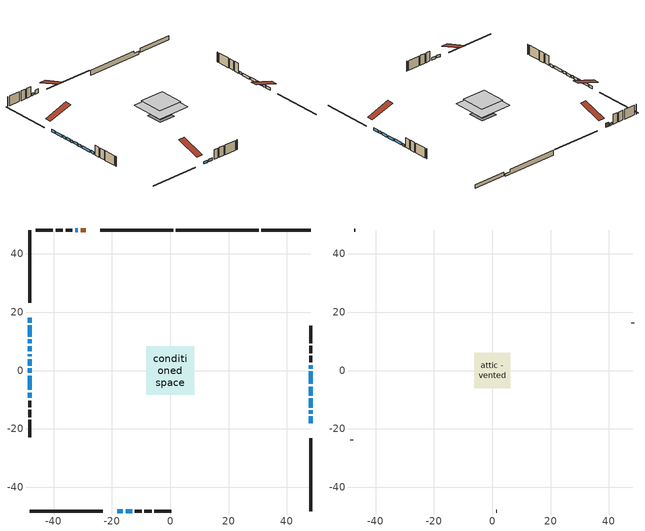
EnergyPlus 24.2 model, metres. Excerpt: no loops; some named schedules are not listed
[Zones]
conditioned space
 floor outside (Floor1 construction): -0.59,-0.59 -0.59,0.59 0.59,0.59 0.59,-0.59 z0.3
 floor outside (Floor2 construction): -3.13,-3.13 -3.13,3.13 3.13,3.13 3.13,-3.13 z0.3
 floor adiabatic (AdiabaticFloorConstruction): -8.3,-8.3 -8.3,8.3 8.3,8.3 8.3,-8.3 z2.74
 floor foundation (Slab1 construction): -3.13,-3.13 -3.13,3.13 3.13,3.13 3.13,-3.13 z-1.55
 floor foundation (Slab1 construction 1): -4.06,-4.06 -4.06,4.06 4.06,4.06 4.06,-4.06 z-2.19
 wall outside (RimJoist1 construction): 1,48.2 -24.03,48.2 / -48.2,-48.2 -23.17,-48.2 / -48.2,48.2 -48.2,23.17 / 48.2,-48.2 48.2,-23.17 z0.3:0.6
 wall outside (AdiabaticWallConstruction 1): -29.03,48.2 -30.79,48.2 z0.3:2.33
 wall outside (AdiabaticWallConstruction): -48.2,18.17 -48.2,16.39 / -48.2,15.46 -48.2,11.65 / -48.2,10.73 -48.2,9.3 / 48.2,-18.17 48.2,-15.74 / 48.2,-14.82 48.2,-13.67 / 48.2,-12.74 48.2,-9.54 / -31.71,48.2 -32.67,48.2 / -18.17,-48.2 -16.26,-48.2 / 48.2,-8.61 48.2,-5.49 / -48.2,8.38 -48.2,6.55 / -48.2,5.62 -48.2,4.85 / -48.2,3.93 -48.2,1.64 / -48.2,0.71 -48.2,-0.81 / 48.2,-4.56 48.2,-0.29 / 48.2,0.63 48.2,1.85 / -15.33,-48.2 -13.05,-48.2 / -48.2,-1.74 -48.2,-6.64 / -48.2,-7.57 -48.2,-9.4 z0.3:1.52
 wall outside (Wall1 construction): -33.6,48.2 -35.87,48.2 / -12.12,-48.2 -9.84,-48.2 / -48.2,-10.33 -48.2,-12.61 / 48.2,2.78 48.2,5.05 z0.3:5.18
 wall outside (Wall2 construction): -36.8,48.2 -39.3,48.2 / -8.91,-48.2 -6.41,-48.2 / -48.2,-13.54 -48.2,-16.04 / 48.2,5.98 48.2,8.48 z0.3:5.18
 wall outside (Wall3 construction): -40.23,48.2 -46.11,48.2 / -5.48,-48.2 0.39,-48.2 / -48.2,-16.97 -48.2,-22.84 / 48.2,9.41 48.2,15.29 z0.3:5.18
 wall foundation (FoundationWall1 construction): 48.2,48.2 31.26,48.2 z-1.55:0.3
 wall foundation (FoundationWall2 construction): 1.93,48.2,-2.19 1.93,48.2,0.3 27.49,48.2,0.3 27.49,48.2,-0.81 30.33,48.2,-0.81 30.33,48.2,-2.19
 window (WindowConstruction): -48.2,18.17 -48.2,16.39 z0.3:1.52
 window (WindowConstruction 8): -48.2,15.46 -48.2,11.65 z0.3:1.52
 window (WindowConstruction 9): -48.2,10.72 -48.2,9.3 z0.3:1.52
 window (WindowConstruction 10): 48.2,-18.17 48.2,-15.74 z0.3:1.52
 window (WindowConstruction 11): 48.2,-14.81 48.2,-13.67 z0.3:1.52
 window (WindowConstruction 12): 48.2,-12.74 48.2,-9.54 z0.3:1.52
 window (WindowConstruction 13): -31.72,48.2 -32.67,48.2 z0.3:1.52
 window (WindowConstruction 14): -18.17,-48.2 -16.26,-48.2 z0.3:1.52
 window (WindowConstruction 15): 48.2,-8.61 48.2,-5.49 z0.3:1.52
 window (WindowConstruction 16): -48.2,8.38 -48.2,6.55 z0.3:1.52
 window (WindowConstruction 17): -48.2,5.62 -48.2,4.86 z0.3:1.52
 window (WindowConstruction 1): -48.2,3.93 -48.2,1.64 z0.3:1.52
 window (WindowConstruction 2): -48.2,0.71 -48.2,-0.81 z0.3:1.52
 window (WindowConstruction 3): 48.2,-4.56 48.2,-0.29 z0.3:1.52
 window (WindowConstruction 4): 48.2,0.64 48.2,1.85 z0.3:1.52
 window (WindowConstruction 5): -15.33,-48.2 -13.05,-48.2 z0.3:1.52
 window (WindowConstruction 6): -48.2,-1.74 -48.2,-6.64 z0.3:1.52
 window (WindowConstruction 7): -48.2,-7.57 -48.2,-9.4 z0.3:1.52
 door (Door): -29.03,48.2 -30.79,48.2 z0.3:2.33
 ceiling adiabatic (AdiabaticFloorConstruction): 8.3,-8.3 8.3,8.3 -8.3,8.3 -8.3,-8.3 z2.74
attic - vented
 floor to conditioned space (Floor3 construction Reversed): -6.12,-6.12 -6.12,6.12 6.12,6.12 6.12,-6.12 z5.18
 wall outside (Wall4 construction): -47.03,48.2 -47.27,48.2 / 1.32,-48.2 1.56,-48.2 / -48.2,-23.77 -48.2,-24.01 / 48.2,16.21 48.2,16.45 z0.3:5.18
 roof outside (Roof1 construction): -28.1,48.2,5.18 -28.1,36.28,9.15 -24.96,36.28,9.15 -24.96,48.2,5.18; -19.1,-48.2,5.18 -19.1,-36.28,9.15 -22.24,-36.28,9.15 -22.24,-48.2,5.18; -48.2,19.1,5.18 -36.28,19.1,9.15 -36.28,22.24,9.15 -48.2,22.24,5.18; 48.2,-19.1,5.18 36.28,-19.1,9.15 36.28,-22.24,9.15 48.2,-22.24,5.18
[Building]
Building 1: Terrain=Suburbs
[Site:Location]
Montreal Mirabel Intl AP_QC: Latitude {deg}=45.68; Longitude {deg}=-74.03; Time Zone {hr}=-5; Elevation {m}=82; Keep Site Location Information=Yes
[Site:GroundTemperature:Shallow]
0.642858, -1.75623, -1.94836, -0.80987, 3.76054, 8.30966, 12.2535, 14.7518, 14.9641, 12.9321, 9.08883, 4.67926
[Site:WaterMainsTemperature]
Calculation Method=Schedule; Temperature Schedule=mains temperature schedule
[Material] Roughness=Rough; Thermal Absorptance=0.9
Name | Thickness {m} | Conductivity {W/m-K} | Density {kg/m3} | Specific Heat {J/kg-K} | Solar Absorptance | Visible Absorptance
asphalt or fiberglass shingles | 0.00635 | 0.162714 | 1121.4 | 1465.45 | 0.84 | 0.84
ceiling loosefill ins | 0.169333 | 0.0480833 | 16.02 | 1046.75 | 0.7 | 0.7
ceiling stud and cavity | 0.1397 | 0.0891429 | 65.682 | 1177.47 | 0.7 | 0.7
concrete 4.0 in. | 0.1016 | 1.803125 | 2242.8 | 837.4 | 0.7 | 0.7
concrete 8.0 in. | 0.2032 | 1.803125 | 2242.8 | 837.4 | 0.7 | 0.7
door material | 0.04445 | 0.188738 | 512.64 | 1214.23 | 0.7 | 0.7
exterior vertical ins | 0.0501417 | 0.029427 | 32.04 | 1214.23 | 0.7 | 0.7
exterior vertical ins 1 | 0.0510242 | 0.029427 | 32.04 | 1214.23 | 0.7 | 0.7
floor covering | 0.0127 | 0.0433444 | 54.468 | 1339.84 | 0.6 | 0.6
floor rigid ins; rim joist rigid ins; wall rigid ins | 0.051816 | 0.029427 | 32.04 | 1214.23 | 0.7 | 0.7
floor rigid ins 1; wall rigid ins 1 | 0.512978 | 0.029427 | 32.04 | 1214.23 | 0.7 | 0.7
floor stud and cavity | 0.1397 | 0.0955647 | 92.3553 | 1139.71 | 0.7 | 0.7
floor stud and cavity 1 | 0.1397 | 0.096612 | 92.3553 | 1139.71 | 0.7 | 0.7
floor stud and cavity 2 | 0.1397 | 1.75129 | 37.0049 | 1207.88 | 0.7 | 0.7
furniture material conditioned space 1 | 0.1524 | 0.115458 | 640.8 | 1214.23 | 0.6 | 0.6
gypsum board | 0.0127 | 0.160291 | 801 | 837.4 | 0.6 | 0.6
gypsum board 1 | 0.0127 | 0.160291 | 801 | 837.4 | 0.7 | 0.7
osb sheathing 0.5 in. | 0.0127 | 0.115458 | 512.64 | 1214.23 | 0.7 | 0.7
osb sheathing 0.75 in. | 0.01905 | 0.115458 | 512.64 | 1214.23 | 0.7 | 0.7
osb sheathing 2.0 in. | 0.0508 | 0.115458 | 512.64 | 1214.23 | 0.7 | 0.7
rim joist stud and cavity | 0.0508 | 0.0327253 | 125.044 | 1163.47 | 0.6 | 0.6
wall stud and cavity | 0.1397 | 0.121499 | 139.0536 | 1170.24 | 0.7 | 0.7
wall stud and cavity 1 | 0.1397 | 0.121128 | 139.0536 | 1170.24 | 0.7 | 0.7
wall stud and cavity 2 | 0.1397 | 0.120028 | 139.0536 | 1170.24 | 0.7 | 0.7
wall stud and cavity 3 | 0.0889 | 6.1454 | 50.32683 | 1063.81 | 0.6 | 0.6
wall stud and cavity 4 | 0.0889 | 0.380278 | 52.3479 | 1209.89 | 0.7 | 0.7
wall stud and cavity 5 | 0.0889 | 0.391764 | 83.0341 | 1211.67 | 0.7 | 0.7
wood siding | 0.0254 | 0.102417 | 544.68 | 1172.36 | 0.84 | 0.84
wood siding 1 | 0.00254 | 0.102417 | 544.68 | 1172.36 | 0.84 | 0.84
wood siding 2; wood siding 3; wood siding 4 | 0.0254 | 0.102417 | 544.68 | 1172.36 | 0.7 | 0.7
[WindowMaterial:SimpleGlazingSystem]
Name | U-Factor {W/m2-K} | Solar Heat Gain Coefficient
WindowMaterial | 2.96448 | 0.56
WindowMaterial 1 | 2.89408 | 0.69
WindowMaterial 10 | 2.927009 | 0.66
WindowMaterial 11 | 2.881585 | 0.7
WindowMaterial 12 | 2.958238 | 0.57
WindowMaterial 13 | 2.97414 | 0.6
WindowMaterial 14 | 3.0383 | 0.46
WindowMaterial 15 | 3.006501 | 0.51
WindowMaterial 2 | 2.92474 | 0.62
WindowMaterial 3 | 2.8725 | 0.71
WindowMaterial 4 | 2.9395 | 0.65
WindowMaterial 5 | 2.906 | 0.64
WindowMaterial 6 | 2.94177 | 0.63
WindowMaterial 7 | 2.904297 | 0.68
WindowMaterial 8 | 2.91338 | 0.63
WindowMaterial 9 | 2.97187 | 0.55
[Construction]
AdiabaticFloorConstruction: floor stud and cavity 2, floor rigid ins 1, osb sheathing 0.75 in., floor covering
AdiabaticWallConstruction: wood siding 3, wall rigid ins 1, wall stud and cavity 4, gypsum board
AdiabaticWallConstruction 1: wood siding 4, wall rigid ins 1, wall stud and cavity 4, gypsum board
Door: door material
Floor1 construction: floor stud and cavity, floor rigid ins, osb sheathing 0.75 in., floor covering
Floor2 construction: floor stud and cavity 1, floor rigid ins, osb sheathing 0.75 in., floor covering
Floor3 construction Reversed: gypsum board, ceiling stud and cavity, ceiling loosefill ins
FoundationWall1 construction; FoundationWall2 construction: concrete 8.0 in., gypsum board 1
furniture construction conditioned space 1: furniture material conditioned space 1
PartitionWallConstruction: gypsum board, wall stud and cavity 5, gypsum board
RimJoist1 construction: wood siding 2, rim joist rigid ins, osb sheathing 2.0 in., rim joist stud and cavity
Roof1 construction: asphalt or fiberglass shingles
Slab1 construction; Slab1 construction 1: concrete 4.0 in.
Wall1 construction: wood siding, wall rigid ins, osb sheathing 0.5 in., wall stud and cavity, gypsum board
Wall2 construction: wood siding, wall rigid ins, osb sheathing 0.5 in., wall stud and cavity 1, gypsum board
Wall3 construction: wood siding, wall rigid ins, osb sheathing 0.5 in., wall stud and cavity 2, gypsum board
Wall4 construction: wood siding 1, wall stud and cavity 3
WindowConstruction: WindowMaterial
WindowConstruction 1: WindowMaterial 1
WindowConstruction 10; WindowConstruction 4: WindowMaterial 4
WindowConstruction 11: WindowMaterial 10
WindowConstruction 12: WindowMaterial 11
WindowConstruction 13: WindowMaterial 12
WindowConstruction 14; WindowConstruction 8: WindowMaterial 8
WindowConstruction 15: WindowMaterial 13
WindowConstruction 16: WindowMaterial 14
WindowConstruction 17: WindowMaterial 15
WindowConstruction 2: WindowMaterial 2
WindowConstruction 3: WindowMaterial 3
WindowConstruction 5: WindowMaterial 5
WindowConstruction 6: WindowMaterial 6
WindowConstruction 7: WindowMaterial 7
WindowConstruction 9: WindowMaterial 9
[Zone] Multiplier=1; Part of Total Floor Area=Yes
Name | Volume {m3}
attic - vented | 96.5923
conditioned space | 950.8
[Space]
Name | Zone | Volume {m3}
attic - vented 1 | attic - vented | 96.5923
conditioned space 1 | conditioned space | 950.8
[ZoneInfiltration:EffectiveLeakageArea]
infil attic - vented 1: Zone or Space=attic - vented 1; Schedule=Always On Discrete; Effective Air Leakage Area {cm2}=6912; Stack Coefficient=0.000615411; Wind Coefficient=1.67611e-05
[ZoneMixing]
whole house fan mix: Zone or Space=attic - vented; Schedule=Always On Continuous; Design Flow Rate Calculation Method=Flow/Zone; Design Flow Rate {m3/s}=0; Source Zone or Space=conditioned space
[SurfaceProperty:ExposedFoundationPerimeter] Exposed Perimeter Calculation Method=TotalExposedPerimeter
Name | Total Exposed Perimeter {m}
Slab1 | 16.941
Slab1 1 | 28.398
[InternalMass] Zone or ZoneList=conditioned space; Space or SpaceList=conditioned space 1
Name | Construction | Surface Area {m2}
furniture mass conditioned space 1 | furniture construction conditioned space 1 | 168.328
partition wall mass | PartitionWallConstruction | 420.82
[Lights]
interior lighting: Zone or ZoneList or Space or SpaceList=conditioned space 1; Schedule=interior lighting schedule; Design Level Calculation Method=LightingLevel; Lighting Level {W}=343.2; Return Air Fraction=0; Fraction Radiant=0.6; Fraction Visible=0.2; Fraction Replaceable=1
[People]
occupants: Zone or ZoneList or Space or SpaceList=conditioned space 1; Number of People Schedule=occupants schedule; Number of People Calculation Method=People; Number of People=3; Fraction Radiant=0.314171; Sensible Heat Fraction=0.56303; Activity Level Schedule=occupants activity schedule; Carbon Dioxide Generation Rate {m3/s-W}=0; Enable ASHRAE 55 Comfort Warnings=No; Mean Radiant Temperature Calculation Type=EnclosureAveraged
[ElectricEquipment] Zone or ZoneList or Space or SpaceList=conditioned space 1; Design Level Calculation Method=EquipmentLevel
Name | Schedule | Design Level {W} | Fraction Latent | Fraction Radiant | Fraction Lost
clothes dryer | clothes dryer schedule | 140.772 | 0.015 | 0.081 | 0.85
clothes washer | clothes washer schedule | 32.1985 | 0.03 | 0.162 | 0.7
cooking range | cooking range schedule | 215.147 | 0.08 | 0.432 | 0.2
dishwasher | dishwasher schedule | 66.8632 | 0.3 | 0.18 | 0.4
fridge | fridge schedule | 72.9452 | 0 | 0.6 | 0
mech vent house fan | mech vent house fan schedule | 0 | 0 | 0 | 1
mech vent house fan cfis | mech vent house fan cfis schedule | 0 | 0 | 0 | 0
misc plug loads | misc plug loads schedule | 494.7 | 0.045 | 0.513 | 0.1
whole house fan | Always On Discrete | 0 | 0 | 0 | 1
[OtherEquipment] Zone or ZoneList or Space or SpaceList=conditioned space 1; Design Level Calculation Method=EquipmentLevel
Name | Fuel Type | Schedule | Design Level {W} | Fraction Latent | Fraction Radiant | Fraction Lost
clothes dryer 1 | Electricity | clothes dryer schedule | 0 | 0.015 | 0.081 | 0.85
cooking range 1 | Electricity | cooking range schedule | 0 | 0.08 | 0.432 | 0.2
general water use latent | None | general water use schedule | 62.594 | 1 | 0 | 0
general water use sensible | None | general water use schedule | -61.6891 | 0 | 0.6 | 0
mech vent house fan latent load | None | Always On Discrete | 0 | 1 | 0 | 0
mech vent house fan sensible load | None | Always On Discrete | 0 | 0 | 0 | 0
water heater energy adjustment1 | Electricity | Always On Discrete | 0.01 | 0 | 0 | 1
[ZoneInfiltration:DesignFlowRate] Zone or ZoneList or Space or SpaceList=conditioned space 1; Schedule=Always On Discrete; Design Flow Rate Calculation Method=Flow/Zone; Design Flow Rate {m3/s}=0
infil flow; natural vent flow; whole house fan flow
[Foundation:Kiva] Initial Indoor Air Temperature {C}=21; Wall Height Above Grade {m}=0.300015; Wall Depth Below Slab {m}=0.2032; Custom Block X Position 1 {m}=0.2159; Custom Block Z Position 1 {m}=0
Name | Custom Block Material Name 1 | Custom Block Depth 1 {m}
Foundation Kiva 1 | exterior vertical ins | 1.85001
Foundation Kiva 2 | exterior vertical ins 1 | 2.49
[Foundation:Kiva:Settings]
Soil Conductivity {W/m-K}=0.849921; Soil Density {kg/m3}=1842.3; Soil Specific Heat {J/kg-K}=418.7; Ground Solar Absorptivity=0.9; Ground Thermal Absorptivity=0.9; Ground Surface Roughness {m}=0.03; Far-Field Width {m}=40; Deep-Ground Boundary Condition=ZeroFlux; Deep-Ground Depth {m}=40; Minimum Cell Dimension {m}=0.2; Maximum Cell Growth Coefficient=3; Simulation Timestep=Timestep
[Exterior:Lights]
exterior lighting: Schedule=exterior lighting schedule; Design Level {W}=75.6
[Schedule:Constant]
Name | Hourly Value
Always On Continuous; mech vent house fan schedule; mech vent house fan cfis schedule; Always On Discrete | 1
occupants activity schedule | 117.228
fridge schedule | 0
[Schedule:Week:Daily]
interior lighting schedule Week Rule - Jan1-Jan27: interior lighting schedule day, interior lighting schedule day, interior lighting schedule day, interior lighting schedule day, interior lighting schedule day, interior lighting schedule day, interior lighting schedule day, interior lighting schedule default day, interior lighting schedule default day, interior lighting schedule default day, interior lighting schedule default day, interior lighting schedule default day
interior lighting schedule Week Rule - Jan28-Feb3: interior lighting schedule day, interior lighting schedule day, interior lighting schedule day, interior lighting schedule day, interior lighting schedule day 1, interior lighting schedule day 1, interior lighting schedule day 1, interior lighting schedule default day, interior lighting schedule default day, interior lighting schedule default day, interior lighting schedule default day, interior lighting schedule default day
interior lighting schedule Week Rule - Feb4-Feb24: interior lighting schedule day 1, interior lighting schedule day 1, interior lighting schedule day 1, interior lighting schedule day 1, interior lighting schedule day 1, interior lighting schedule day 1, interior lighting schedule day 1, interior lighting schedule default day, interior lighting schedule default day, interior lighting schedule default day, interior lighting schedule default day, interior lighting schedule default day
interior lighting schedule Week Rule - Feb25-Mar3: interior lighting schedule day 1, interior lighting schedule day 1, interior lighting schedule day 1, interior lighting schedule day 1, interior lighting schedule day 2, interior lighting schedule day 2, interior lighting schedule day 2, interior lighting schedule default day, interior lighting schedule default day, interior lighting schedule default day, interior lighting schedule default day, interior lighting schedule default day
interior lighting schedule Week Rule - Mar4-Mar31: interior lighting schedule day 2, interior lighting schedule day 2, interior lighting schedule day 2, interior lighting schedule day 2, interior lighting schedule day 2, interior lighting schedule day 2, interior lighting schedule day 2, interior lighting schedule default day, interior lighting schedule default day, interior lighting schedule default day, interior lighting schedule default day, interior lighting schedule default day
interior lighting schedule Week Rule - Apr1-Apr28: interior lighting schedule day 3, interior lighting schedule day 3, interior lighting schedule day 3, interior lighting schedule day 3, interior lighting schedule day 3, interior lighting schedule day 3, interior lighting schedule day 3, interior lighting schedule default day, interior lighting schedule default day, interior lighting schedule default day, interior lighting schedule default day, interior lighting schedule default day
interior lighting schedule Week Rule - Apr29-May5: interior lighting schedule day 3, interior lighting schedule day 3, interior lighting schedule day 4, interior lighting schedule day 4, interior lighting schedule day 4, interior lighting schedule day 4, interior lighting schedule day 4, interior lighting schedule default day, interior lighting schedule default day, interior lighting schedule default day, interior lighting schedule default day, interior lighting schedule default day
interior lighting schedule Week Rule - May6-May26: interior lighting schedule day 4, interior lighting schedule day 4, interior lighting schedule day 4, interior lighting schedule day 4, interior lighting schedule day 4, interior lighting schedule day 4, interior lighting schedule day 4, interior lighting schedule default day, interior lighting schedule default day, interior lighting schedule default day, interior lighting schedule default day, interior lighting schedule default day
interior lighting schedule Week Rule - May27-Jun2: interior lighting schedule day 4, interior lighting schedule day 4, interior lighting schedule day 4, interior lighting schedule day 4, interior lighting schedule day 4, interior lighting schedule day 5, interior lighting schedule day 5, interior lighting schedule default day, interior lighting schedule default day, interior lighting schedule default day, interior lighting schedule default day, interior lighting schedule default day
interior lighting schedule Week Rule - Jun3-Jun30: interior lighting schedule day 5, interior lighting schedule day 5, interior lighting schedule day 5, interior lighting schedule day 5, interior lighting schedule day 5, interior lighting schedule day 5, interior lighting schedule day 5, interior lighting schedule default day, interior lighting schedule default day, interior lighting schedule default day, interior lighting schedule default day, interior lighting schedule default day
interior lighting schedule Week Rule - Jul1-Jul28: interior lighting schedule day 6, interior lighting schedule day 6, interior lighting schedule day 6, interior lighting schedule day 6, interior lighting schedule day 6, interior lighting schedule day 6, interior lighting schedule day 6, interior lighting schedule default day, interior lighting schedule default day, interior lighting schedule default day, interior lighting schedule default day, interior lighting schedule default day
interior lighting schedule Week Rule - Jul29-Aug4: interior lighting schedule day 6, interior lighting schedule day 6, interior lighting schedule day 6, interior lighting schedule day 7, interior lighting schedule day 7, interior lighting schedule day 7, interior lighting schedule day 7, interior lighting schedule default day, interior lighting schedule default day, interior lighting schedule default day, interior lighting schedule default day, interior lighting schedule default day
interior lighting schedule Week Rule - Aug5-Aug25: interior lighting schedule day 7, interior lighting schedule day 7, interior lighting schedule day 7, interior lighting schedule day 7, interior lighting schedule day 7, interior lighting schedule day 7, interior lighting schedule day 7, interior lighting schedule default day, interior lighting schedule default day, interior lighting schedule default day, interior lighting schedule default day, interior lighting schedule default day
interior lighting schedule Week Rule - Aug26-Sep1: interior lighting schedule day 7, interior lighting schedule day 7, interior lighting schedule day 7, interior lighting schedule day 7, interior lighting schedule day 7, interior lighting schedule day 7, interior lighting schedule day 8, interior lighting schedule default day, interior lighting schedule default day, interior lighting schedule default day, interior lighting schedule default day, interior lighting schedule default day
interior lighting schedule Week Rule - Sep2-Sep29: interior lighting schedule day 8, interior lighting schedule day 8, interior lighting schedule day 8, interior lighting schedule day 8, interior lighting schedule day 8, interior lighting schedule day 8, interior lighting schedule day 8, interior lighting schedule default day, interior lighting schedule default day, interior lighting schedule default day, interior lighting schedule default day, interior lighting schedule default day
interior lighting schedule Week Rule - Sep30-Oct6: interior lighting schedule day 8, interior lighting schedule day 9, interior lighting schedule day 9, interior lighting schedule day 9, interior lighting schedule day 9, interior lighting schedule day 9, interior lighting schedule day 9, interior lighting schedule default day, interior lighting schedule default day, interior lighting schedule default day, interior lighting schedule default day, interior lighting schedule default day
interior lighting schedule Week Rule - Oct7-Oct27: interior lighting schedule day 9, interior lighting schedule day 9, interior lighting schedule day 9, interior lighting schedule day 9, interior lighting schedule day 9, interior lighting schedule day 9, interior lighting schedule day 9, interior lighting schedule default day, interior lighting schedule default day, interior lighting schedule default day, interior lighting schedule default day, interior lighting schedule default day
interior lighting schedule Week Rule - Oct28-Nov3: interior lighting schedule day 9, interior lighting schedule day 9, interior lighting schedule day 9, interior lighting schedule day 9, interior lighting schedule day 10, interior lighting schedule day 10, interior lighting schedule day 10, interior lighting schedule default day, interior lighting schedule default day, interior lighting schedule default day, interior lighting schedule default day, interior lighting schedule default day
interior lighting schedule Week Rule - Nov4-Nov24: interior lighting schedule day 10, interior lighting schedule day 10, interior lighting schedule day 10, interior lighting schedule day 10, interior lighting schedule day 10, interior lighting schedule day 10, interior lighting schedule day 10, interior lighting schedule default day, interior lighting schedule default day, interior lighting schedule default day, interior lighting schedule default day, interior lighting schedule default day
interior lighting schedule Week Rule - Nov25-Dec1: interior lighting schedule day 10, interior lighting schedule day 10, interior lighting schedule day 10, interior lighting schedule day 10, interior lighting schedule day 10, interior lighting schedule day 10, interior lighting schedule day 11, interior lighting schedule default day, interior lighting schedule default day, interior lighting schedule default day, interior lighting schedule default day, interior lighting schedule default day
interior lighting schedule Week Rule - Dec2-Dec31: interior lighting schedule day 11, interior lighting schedule day 11, interior lighting schedule day 11, interior lighting schedule day 11, interior lighting schedule day 11, interior lighting schedule day 11, interior lighting schedule day 11, interior lighting schedule default day, interior lighting schedule default day, interior lighting schedule default day, interior lighting schedule default day, interior lighting schedule default day
occupants schedule Week Rule - Jan1-Dec31: occupants schedule day, occupants schedule day, occupants schedule day, occupants schedule day, occupants schedule day, occupants schedule day, occupants schedule day, occupants schedule default day, occupants schedule default day, occupants schedule default day, occupants schedule default day, occupants schedule default day
clothes dryer schedule Week Rule - Jan1-Dec31: clothes dryer schedule day, clothes dryer schedule day, clothes dryer schedule day, clothes dryer schedule day, clothes dryer schedule day, clothes dryer schedule day, clothes dryer schedule day, clothes dryer schedule default day, clothes dryer schedule default day, clothes dryer schedule default day, clothes dryer schedule default day, clothes dryer schedule default day
clothes washer schedule Week Rule - Jan1-Dec31: clothes washer schedule day, clothes washer schedule day, clothes washer schedule day, clothes washer schedule day, clothes washer schedule day, clothes washer schedule day, clothes washer schedule day, clothes washer schedule default day, clothes washer schedule default day, clothes washer schedule default day, clothes washer schedule default day, clothes washer schedule default day
cooking range schedule Week Rule - Jan1-Dec31: cooking range schedule day, cooking range schedule day, cooking range schedule day, cooking range schedule day, cooking range schedule day, cooking range schedule day, cooking range schedule day, cooking range schedule default day, cooking range schedule default day, cooking range schedule default day, cooking range schedule default day, cooking range schedule default day
dishwasher schedule Week Rule - Jan1-Dec31: dishwasher schedule day, dishwasher schedule day, dishwasher schedule day, dishwasher schedule day, dishwasher schedule day, dishwasher schedule day, dishwasher schedule day, dishwasher schedule default day, dishwasher schedule default day, dishwasher schedule default day, dishwasher schedule default day, dishwasher schedule default day
misc plug loads schedule Week Rule - Jan1-Dec31: misc plug loads schedule day, misc plug loads schedule day, misc plug loads schedule day, misc plug loads schedule day, misc plug loads schedule day, misc plug loads schedule day, misc plug loads schedule day, misc plug loads schedule default day, misc plug loads schedule default day, misc plug loads schedule default day, misc plug loads schedule default day, misc plug loads schedule default day
general water use schedule Week Rule - Jan1-Dec31: general water use schedule day, general water use schedule day, general water use schedule day, general water use schedule day, general water use schedule day, general water use schedule day, general water use schedule day, general water use schedule default day, general water use schedule default day, general water use schedule default day, general water use schedule default day, general water use schedule default day
exterior lighting schedule Week Rule - Jan1-Jan27: exterior lighting schedule day, exterior lighting schedule day, exterior lighting schedule day, exterior lighting schedule day, exterior lighting schedule day, exterior lighting schedule day, exterior lighting schedule day, exterior lighting schedule default day, exterior lighting schedule default day, exterior lighting schedule default day, exterior lighting schedule default day, exterior lighting schedule default day
exterior lighting schedule Week Rule - Jan28-Feb3: exterior lighting schedule day, exterior lighting schedule day, exterior lighting schedule day, exterior lighting schedule day, exterior lighting schedule day 1, exterior lighting schedule day 1, exterior lighting schedule day 1, exterior lighting schedule default day, exterior lighting schedule default day, exterior lighting schedule default day, exterior lighting schedule default day, exterior lighting schedule default day
exterior lighting schedule Week Rule - Feb4-Feb24: exterior lighting schedule day 1, exterior lighting schedule day 1, exterior lighting schedule day 1, exterior lighting schedule day 1, exterior lighting schedule day 1, exterior lighting schedule day 1, exterior lighting schedule day 1, exterior lighting schedule default day, exterior lighting schedule default day, exterior lighting schedule default day, exterior lighting schedule default day, exterior lighting schedule default day
exterior lighting schedule Week Rule - Feb25-Mar3: exterior lighting schedule day 1, exterior lighting schedule day 1, exterior lighting schedule day 1, exterior lighting schedule day 1, exterior lighting schedule day 2, exterior lighting schedule day 2, exterior lighting schedule day 2, exterior lighting schedule default day, exterior lighting schedule default day, exterior lighting schedule default day, exterior lighting schedule default day, exterior lighting schedule default day
exterior lighting schedule Week Rule - Mar4-Mar31: exterior lighting schedule day 2, exterior lighting schedule day 2, exterior lighting schedule day 2, exterior lighting schedule day 2, exterior lighting schedule day 2, exterior lighting schedule day 2, exterior lighting schedule day 2, exterior lighting schedule default day, exterior lighting schedule default day, exterior lighting schedule default day, exterior lighting schedule default day, exterior lighting schedule default day
exterior lighting schedule Week Rule - Apr1-Apr28: exterior lighting schedule day 3, exterior lighting schedule day 3, exterior lighting schedule day 3, exterior lighting schedule day 3, exterior lighting schedule day 3, exterior lighting schedule day 3, exterior lighting schedule day 3, exterior lighting schedule default day, exterior lighting schedule default day, exterior lighting schedule default day, exterior lighting schedule default day, exterior lighting schedule default day
exterior lighting schedule Week Rule - Apr29-May5: exterior lighting schedule day 3, exterior lighting schedule day 3, exterior lighting schedule day 4, exterior lighting schedule day 4, exterior lighting schedule day 4, exterior lighting schedule day 4, exterior lighting schedule day 4, exterior lighting schedule default day, exterior lighting schedule default day, exterior lighting schedule default day, exterior lighting schedule default day, exterior lighting schedule default day
exterior lighting schedule Week Rule - May6-May26: exterior lighting schedule day 4, exterior lighting schedule day 4, exterior lighting schedule day 4, exterior lighting schedule day 4, exterior lighting schedule day 4, exterior lighting schedule day 4, exterior lighting schedule day 4, exterior lighting schedule default day, exterior lighting schedule default day, exterior lighting schedule default day, exterior lighting schedule default day, exterior lighting schedule default day
exterior lighting schedule Week Rule - May27-Jun2: exterior lighting schedule day 4, exterior lighting schedule day 4, exterior lighting schedule day 4, exterior lighting schedule day 4, exterior lighting schedule day 4, exterior lighting schedule day 5, exterior lighting schedule day 5, exterior lighting schedule default day, exterior lighting schedule default day, exterior lighting schedule default day, exterior lighting schedule default day, exterior lighting schedule default day
exterior lighting schedule Week Rule - Jun3-Jun30: exterior lighting schedule day 5, exterior lighting schedule day 5, exterior lighting schedule day 5, exterior lighting schedule day 5, exterior lighting schedule day 5, exterior lighting schedule day 5, exterior lighting schedule day 5, exterior lighting schedule default day, exterior lighting schedule default day, exterior lighting schedule default day, exterior lighting schedule default day, exterior lighting schedule default day
exterior lighting schedule Week Rule - Jul1-Jul28: exterior lighting schedule day 6, exterior lighting schedule day 6, exterior lighting schedule day 6, exterior lighting schedule day 6, exterior lighting schedule day 6, exterior lighting schedule day 6, exterior lighting schedule day 6, exterior lighting schedule default day, exterior lighting schedule default day, exterior lighting schedule default day, exterior lighting schedule default day, exterior lighting schedule default day
exterior lighting schedule Week Rule - Jul29-Aug4: exterior lighting schedule day 6, exterior lighting schedule day 6, exterior lighting schedule day 6, exterior lighting schedule day 7, exterior lighting schedule day 7, exterior lighting schedule day 7, exterior lighting schedule day 7, exterior lighting schedule default day, exterior lighting schedule default day, exterior lighting schedule default day, exterior lighting schedule default day, exterior lighting schedule default day
exterior lighting schedule Week Rule - Aug5-Aug25: exterior lighting schedule day 7, exterior lighting schedule day 7, exterior lighting schedule day 7, exterior lighting schedule day 7, exterior lighting schedule day 7, exterior lighting schedule day 7, exterior lighting schedule day 7, exterior lighting schedule default day, exterior lighting schedule default day, exterior lighting schedule default day, exterior lighting schedule default day, exterior lighting schedule default day
exterior lighting schedule Week Rule - Aug26-Sep1: exterior lighting schedule day 7, exterior lighting schedule day 7, exterior lighting schedule day 7, exterior lighting schedule day 7, exterior lighting schedule day 7, exterior lighting schedule day 7, exterior lighting schedule day 8, exterior lighting schedule default day, exterior lighting schedule default day, exterior lighting schedule default day, exterior lighting schedule default day, exterior lighting schedule default day
exterior lighting schedule Week Rule - Sep2-Sep29: exterior lighting schedule day 8, exterior lighting schedule day 8, exterior lighting schedule day 8, exterior lighting schedule day 8, exterior lighting schedule day 8, exterior lighting schedule day 8, exterior lighting schedule day 8, exterior lighting schedule default day, exterior lighting schedule default day, exterior lighting schedule default day, exterior lighting schedule default day, exterior lighting schedule default day
exterior lighting schedule Week Rule - Sep30-Oct6: exterior lighting schedule day 8, exterior lighting schedule day 9, exterior lighting schedule day 9, exterior lighting schedule day 9, exterior lighting schedule day 9, exterior lighting schedule day 9, exterior lighting schedule day 9, exterior lighting schedule default day, exterior lighting schedule default day, exterior lighting schedule default day, exterior lighting schedule default day, exterior lighting schedule default day
exterior lighting schedule Week Rule - Oct7-Oct27: exterior lighting schedule day 9, exterior lighting schedule day 9, exterior lighting schedule day 9, exterior lighting schedule day 9, exterior lighting schedule day 9, exterior lighting schedule day 9, exterior lighting schedule day 9, exterior lighting schedule default day, exterior lighting schedule default day, exterior lighting schedule default day, exterior lighting schedule default day, exterior lighting schedule default day
exterior lighting schedule Week Rule - Oct28-Nov3: exterior lighting schedule day 9, exterior lighting schedule day 9, exterior lighting schedule day 9, exterior lighting schedule day 9, exterior lighting schedule day 10, exterior lighting schedule day 10, exterior lighting schedule day 10, exterior lighting schedule default day, exterior lighting schedule default day, exterior lighting schedule default day, exterior lighting schedule default day, exterior lighting schedule default day
[Schedule:Year]
interior lighting schedule: interior lighting schedule Week Rule - Jan1-Jan27, 1, 1, 1, 27, interior lighting schedule Week Rule - Jan28-Feb3, 1, 28, 2, 3, interior lighting schedule Week Rule - Feb4-Feb24, 2, 4, 2, 24, interior lighting schedule Week Rule - Feb25-Mar3, 2, 25, 3, 3, interior lighting schedule Week Rule - Mar4-Mar31, 3, 4, 3, 31, interior lighting schedule Week Rule - Apr1-Apr28, 4, 1, 4, 28, interior lighting schedule Week Rule - Apr29-May5, 4, 29, 5, 5, interior lighting schedule Week Rule - May6-May26, 5, 6, 5, 26, interior lighting schedule Week Rule - May27-Jun2, 5, 27, 6, 2, interior lighting schedule Week Rule - Jun3-Jun30, 6, 3, 6, 30, interior lighting schedule Week Rule - Jul1-Jul28, 7, 1, 7, 28, interior lighting schedule Week Rule - Jul29-Aug4, 7, 29, 8, 4, interior lighting schedule Week Rule - Aug5-Aug25, 8, 5, 8, 25, interior lighting schedule Week Rule - Aug26-Sep1, 8, 26, 9, 1, interior lighting schedule Week Rule - Sep2-Sep29, 9, 2, 9, 29, interior lighting schedule Week Rule - Sep30-Oct6, 9, 30, 10, 6, interior lighting schedule Week Rule - Oct7-Oct27, 10, 7, 10, 27, interior lighting schedule Week Rule - Oct28-Nov3, 10, 28, 11, 3, interior lighting schedule Week Rule - Nov4-Nov24, 11, 4, 11, 24, interior lighting schedule Week Rule - Nov25-Dec1, 11, 25, 12, 1, interior lighting schedule Week Rule - Dec2-Dec31, 12, 2, 12, 31
occupants schedule: occupants schedule Week Rule - Jan1-Dec31, 1, 1, 12, 31
clothes dryer schedule: clothes dryer schedule Week Rule - Jan1-Dec31, 1, 1, 12, 31
clothes washer schedule: clothes washer schedule Week Rule - Jan1-Dec31, 1, 1, 12, 31
cooking range schedule: cooking range schedule Week Rule - Jan1-Dec31, 1, 1, 12, 31
dishwasher schedule: dishwasher schedule Week Rule - Jan1-Dec31, 1, 1, 12, 31
misc plug loads schedule: misc plug loads schedule Week Rule - Jan1-Dec31, 1, 1, 12, 31
general water use schedule: general water use schedule Week Rule - Jan1-Dec31, 1, 1, 12, 31
exterior lighting schedule: exterior lighting schedule Week Rule - Jan1-Jan27, 1, 1, 1, 27, exterior lighting schedule Week Rule - Jan28-Feb3, 1, 28, 2, 3, exterior lighting schedule Week Rule - Feb4-Feb24, 2, 4, 2, 24, exterior lighting schedule Week Rule - Feb25-Mar3, 2, 25, 3, 3, exterior lighting schedule Week Rule - Mar4-Mar31, 3, 4, 3, 31, exterior lighting schedule Week Rule - Apr1-Apr28, 4, 1, 4, 28, exterior lighting schedule Week Rule - Apr29-May5, 4, 29, 5, 5, exterior lighting schedule Week Rule - May6-May26, 5, 6, 5, 26, exterior lighting schedule Week Rule - May27-Jun2, 5, 27, 6, 2, exterior lighting schedule Week Rule - Jun3-Jun30, 6, 3, 6, 30, exterior lighting schedule Week Rule - Jul1-Jul28, 7, 1, 7, 28, exterior lighting schedule Week Rule - Jul29-Aug4, 7, 29, 8, 4, exterior lighting schedule Week Rule - Aug5-Aug25, 8, 5, 8, 25, exterior lighting schedule Week Rule - Aug26-Sep1, 8, 26, 9, 1, exterior lighting schedule Week Rule - Sep2-Sep29, 9, 2, 9, 29, exterior lighting schedule Week Rule - Sep30-Oct6, 9, 30, 10, 6, exterior lighting schedule Week Rule - Oct7-Oct27, 10, 7, 10, 27, exterior lighting schedule Week Rule - Oct28-Nov3, 10, 28, 11, 3, exterior lighting schedule Week Rule - Nov4-Nov24, 11, 4, 11, 24, exterior lighting schedule Week Rule - Nov25-Dec1, 11, 25, 12, 1, exterior lighting schedule Week Rule - Dec2-Dec31, 12, 2, 12, 31
[Schedule:Compact]
mains temperature schedule: Through: 01/01, For: AllDays, Until: 24:00, 5.61444, Through: 01/02, For: AllDays, Until: 24:00, 5.535, Through: 01/03, For: AllDays, Until: 24:00, 5.45667, Through: 01/04, For: AllDays, Until: 24:00, 5.37944, Through: 01/05, For: AllDays, Until: 24:00, 5.30333, Through: 01/06, For: AllDays, Until: 24:00, 5.22889, Through: 01/07, For: AllDays, Until: 24:00, 5.15611, Through: 01/08, For: AllDays, Until: 24:00, 5.08389, Through: 01/09, For: AllDays, Until: 24:00, 5.01333, Through: 01/10, For: AllDays, Until: 24:00, 4.94444, Through: 01/11, For: AllDays, Until: 24:00, 4.87667, Through: 01/12, For: AllDays, Until: 24:00, 4.81056, Through: 01/13, For: AllDays, Until: 24:00, 4.74556, Through: 01/14, For: AllDays, Until: 24:00, 4.68222, Through: 01/15, For: AllDays, Until: 24:00, 4.62056, Through: 01/16, For: AllDays, Until: 24:00, 4.56, Through: 01/17, For: AllDays, Until: 24:00, 4.50111, Through: 01/18, For: AllDays, Until: 24:00, 4.44389, Through: 01/19, For: AllDays, Until: 24:00, 4.38778, Through: 01/20, For: AllDays, Until: 24:00, 4.33389, Through: 01/21, For: AllDays, Until: 24:00, 4.28111, Through: 01/22, For: AllDays, Until: 24:00, 4.23, Through: 01/23, For: AllDays, Until: 24:00, 4.18056, Through: 01/24, For: AllDays, Until: 24:00, 4.13278, Through: 01/25, For: AllDays, Until: 24:00, 4.08667, Through: 01/26, For: AllDays, Until: 24:00, 4.04222, Through: 01/27, For: AllDays, Until: 24:00, 3.99944, Through: 01/28, For: AllDays, Until: 24:00, 3.95833, Through: 01/29, For: AllDays, Until: 24:00, 3.91889, Through: 01/30, For: AllDays, Until: 24:00, 3.88111, Through: 01/31, For: AllDays, Until: 24:00, 3.845, Through: 02/01, For: AllDays, Until: 24:00, 3.81056, Through: 02/02, For: AllDays, Until: 24:00, 3.77778, Through: 02/03, For: AllDays, Until: 24:00, 3.74722, Through: 02/04, For: AllDays, Until: 24:00, 3.71833, Through: 02/05, For: AllDays, Until: 24:00, 3.69056, Through: 02/06, For: AllDays, Until: 24:00, 3.66556, Through: 02/07, For: AllDays, Until: 24:00, 3.64167, Through: 02/08, For: AllDays, Until: 24:00, 3.61944, Through: 02/09, For: AllDays, Until: 24:00, 3.59944, Through: 02/10, For: AllDays, Until: 24:00, 3.58111, Through: 02/11, For: AllDays, Until: 24:00, 3.56444, Through: 02/12, For: AllDays, Until: 24:00, 3.55, Through: 02/13, For: AllDays, Until: 24:00, 3.53667, Through: 02/14, For: AllDays, Until: 24:00, 3.52556, Through: 02/15, For: AllDays, Until: 24:00, 3.51667, Through: 02/16, For: AllDays, Until: 24:00, 3.50889, Through: 02/17, For: AllDays, Until: 24:00, 3.50333, Through: 02/18, For: AllDays, Until: 24:00, 3.49944, Through: 02/19, For: AllDays, Until: 24:00, 3.49778, Through: 02/20, For: AllDays, Until: 24:00, 3.49778, Through: 02/21, For: AllDays, Until: 24:00, 3.49944, Through: 02/22, For: AllDays, Until: 24:00, 3.50278, Through: 02/23, For: AllDays, Until: 24:00, 3.50833, Through: 02/24, For: AllDays, Until: 24:00, 3.515, Through: 02/25, For: AllDays, Until: 24:00, 3.52444, Through: 02/26, For: AllDays, Until: 24:00, 3.535, Through: 02/27, For: AllDays, Until: 24:00, 3.54778, Through: 02/28, For: AllDays, Until: 24:00, 3.56222, Through: 03/01, For: AllDays, Until: 24:00, 3.57833, Through: 03/02, For: AllDays, Until: 24:00, 3.59667, Through: 03/03, For: AllDays, Until: 24:00, 3.61667, Through: 03/04, For: AllDays, Until: 24:00, 3.63833, Through: 03/05, For: AllDays, Until: 24:00, 3.66167, Through: 03/06, For: AllDays, Until: 24:00, 3.68667, Through: 03/07, For: AllDays, Until: 24:00, 3.71389, Through: 03/08, For: AllDays, Until: 24:00, 3.74278, Through: 03/09, For: AllDays, Until: 24:00, 3.77333, Through: 03/10, For: AllDays, Until: 24:00, 3.80556, Through: 03/11, For: AllDays, Until: 24:00, 3.83944, Through: 03/12, For: AllDays, Until: 24:00, 3.87556, Through: 03/13, For: AllDays, Until: 24:00, 3.91278, Through: 03/14, For: AllDays, Until: 24:00, 3.95222, Through: 03/15, For: AllDays, Until: 24:00, 3.99278, Through: 03/16, For: AllDays, Until: 24:00, 4.03556, Through: 03/17, For: AllDays, Until: 24:00, 4.08, Through: 03/18, For: AllDays, Until: 24:00, 4.12556, Through: 03/19, For: AllDays, Until: 24:00, 4.17333, Through: 03/20, For: AllDays, Until: 24:00, 4.22278, Through: 03/21, For: AllDays, Until: 24:00, 4.27333, Through: 03/22, For: AllDays, Until: 24:00, 4.32556, Through: 03/23, For: AllDays, Until: 24:00, 4.38, Through: 03/24, For: AllDays, Until: 24:00, 4.43556, Through: 03/25, For: AllDays, Until: 24:00, 4.49222, Through: 03/26, For: AllDays, Until: 24:00, 4.55111, Through: 03/27, For: AllDays, Until: 24:00, 4.61111, Through: 03/28, For: AllDays, Until: 24:00, 4.67278, Through: 03/29, For: AllDays, Until: 24:00, 4.73611, Through: 03/30, For: AllDays, Until: 24:00, 4.80056, Through: 03/31, For: AllDays, Until: 24:00, 4.86667, Through: 04/01, For: AllDays, Until: 24:00, 4.93444, Through: 04/02, For: AllDays, Until: 24:00, 5.00333, Through: 04/03, For: AllDays, Until: 24:00, 5.07333, Through: 04/04, For: AllDays, Until: 24:00, 5.145, Through: 04/05, For: AllDays, Until: 24:00, 5.21833, Through: 04/06, For: AllDays, Until: 24:00, 5.29222, Through: 04/07, For: AllDays, Until: 24:00, 5.36778, Through: 04/08, For: AllDays, Until: 24:00, 5.445, Through: 04/09, For: AllDays, Until: 24:00, 5.52333, Through: 04/10, For: AllDays, Until: 24:00, 5.60222, Through: 04/11, For: AllDays, Until: 24:00, 5.68278, Through: 04/12, For: AllDays, Until: 24:00, 5.765, Through: 04/13, For: AllDays, Until: 24:00, 5.84778, Through: 04/14, For: AllDays, Until: 24:00, 5.93167, Through: 04/15, For: AllDays, Until: 24:00, 6.01722, Through: 04/16, For: AllDays, Until: 24:00, 6.10333, Through: 04/17, For: AllDays, Until: 24:00, 6.19056, Through: 04/18, For: AllDays, Until: 24:00, 6.27889, Through: 04/19, For: AllDays, Until: 24:00, 6.36833, Through: 04/20, For: AllDays, Until: 24:00, 6.45833, Through: 04/21, For: AllDays, Until: 24:00, 6.55, Through: 04/22, For: AllDays, Until: 24:00, 6.64222, Through: 04/23, For: AllDays, Until: 24:00, 6.735, Through: 04/24, For: AllDays, Until: 24:00, 6.82944, Through: 04/25, For: AllDays, Until: 24:00, 6.92389, Through: 04/26, For: AllDays, Until: 24:00, 7.01944, Through: 04/27, For: AllDays, Until: 24:00, 7.11611, Through: 04/28, For: AllDays, Until: 24:00, 7.21333, Through: 04/29, For: AllDays, Until: 24:00, 7.31111, Through: 04/30, For: AllDays, Until: 24:00, 7.41, Through: 05/01, For: AllDays, Until: 24:00, 7.50944, Through: 05/02, For: AllDays, Until: 24:00, 7.60889, Through: 05/03, For: AllDays, Until: 24:00, 7.71, Through: 05/04, For: AllDays, Until: 24:00, 7.81111, Through: 05/05, For: AllDays, Until: 24:00, 7.91278, Through: 05/06, For: AllDays, Until: 24:00, 8.015, Through: 05/07, For: AllDays, Until: 24:00, 8.11778, Through: 05/08, For: AllDays, Until: 24:00, 8.22056, Through: 05/09, For: AllDays, Until: 24:00, 8.32444, Through: 05/10, For: AllDays, Until: 24:00, 8.42833, Through: 05/11, For: AllDays, Until: 24:00, 8.53278, Through: 05/12, For: AllDays, Until: 24:00, 8.63722, Through: 05/13, For: AllDays, Until: 24:00, 8.74222, Through: 05/14, For: AllDays, Until: 24:00, 8.84778, Through: 05/15, For: AllDays, Until: 24:00, 8.95333, Through: 05/16, For: AllDays, Until: 24:00, 9.05889, Through: 05/17, For: AllDays, Until: 24:00, 9.165, Through: 05/18, For: AllDays, Until: 24:00, 9.27111, Through: 05/19, For: AllDays, Until: 24:00, 9.37722, Through: 05/20, For: AllDays, Until: 24:00, 9.48389, Through: 05/21, For: AllDays, Until: 24:00, 9.59, Through: 05/22, For: AllDays, Until: 24:00, 9.69667, Through: 05/23, For: AllDays, Until: 24:00, 9.80278, Through: 05/24, For: AllDays, Until: 24:00, 9.90944, Through: 05/25, For: AllDays, Until: 24:00, 10.0156, Through: 05/26, For: AllDays, Until: 24:00, 10.1217, Through: 05/27, For: AllDays, Until: 24:00, 10.2278, Through: 05/28, For: AllDays, Until: 24:00, 10.3339, Through: 05/29, For: AllDays, Until: 24:00, 10.4394, Through: 05/30, For: AllDays, Until: 24:00, 10.545, Through: 05/31, For: AllDays, Until: 24:00, 10.65, Through: 06/01, For: AllDays, Until: 24:00, 10.755, Through: 06/02, For: AllDays, Until: 24:00, 10.86, Through: 06/03, For: AllDays, Until: 24:00, 10.9639, Through: 06/04, For: AllDays, Until: 24:00, 11.0678, Through: 06/05, For: AllDays, Until: 24:00, 11.1717, Through: 06/06, For: AllDays, Until: 24:00, 11.2744, Through: 06/07, For: AllDays, Until: 24:00, 11.3772, Through: 06/08, For: AllDays, Until: 24:00, 11.4789, Through: 06/09, For: AllDays, Until: 24:00, 11.5806, Through: 06/10, For: AllDays, Until: 24:00, 11.6817, Through: 06/11, For: AllDays, Until: 24:00, 11.7822, Through: 06/12, For: AllDays, Until: 24:00, 11.8817, Through: 06/13, For: AllDays, Until: 24:00, 11.9811, Through: 06/14, For: AllDays, Until: 24:00, 12.0794, Through: 06/15, For: AllDays, Until: 24:00, 12.1772, Through: 06/16, For: AllDays, Until: 24:00, 12.2739, Through: 06/17, For: AllDays, Until: 24:00, 12.37, Through: 06/18, For: AllDays, Until: 24:00, 12.4656, Through: 06/19, For: AllDays, Until: 24:00, 12.56, Through: 06/20, For: AllDays, Until: 24:00, 12.6539, Through: 06/21, For: AllDays, Until: 24:00, 12.7467, Through: 06/22, For: AllDays, Until: 24:00, 12.8389, Through: 06/23, For: AllDays, Until: 24:00, 12.93, Through: 06/24, For: AllDays, Until: 24:00, 13.02, Through: 06/25, For: AllDays, Until: 24:00, 13.1089, Through: 06/26, For: AllDays, Until: 24:00, 13.1972, Through: 06/27, For: AllDays, Until: 24:00, 13.2839, Through: 06/28, For: AllDays, Until: 24:00, 13.37, Through: 06/29, For: AllDays, Until: 24:00, 13.455, Through: 06/30, For: AllDays, Until: 24:00, 13.5383, Through: 07/01, For: AllDays, Until: 24:00, 13.6211, Through: 07/02, For: AllDays, Until: 24:00, 13.7028, Through: 07/03, For: AllDays, Until: 24:00, 13.7828, Through: 07/04, For: AllDays, Until: 24:00, 13.8617, Through: 07/05, For: AllDays, Until: 24:00, 13.9394, Through: 07/06, For: AllDays, Until: 24:00, 14.0161, Through: 07/07, For: AllDays, Until: 24:00, 14.0911, Through: 07/08, For: AllDays, Until: 24:00, 14.165, Through: 07/09, For: AllDays, Until: 24:00, 14.2378, Through: 07/10, For: AllDays, Until: 24:00, 14.3089, Through: 07/11, For: AllDays, Until: 24:00, 14.3789, Through: 07/12, For: AllDays, Until: 24:00, 14.4472, Through: 07/13, For: AllDays, Until: 24:00, 14.5144, Through: 07/14, For: AllDays, Until: 24:00, 14.58, Through: 07/15, For: AllDays, Until: 24:00, 14.6444, Through: 07/16, For: AllDays, Until: 24:00, 14.7072, Through: 07/17, For: AllDays, Until: 24:00, 14.7683, Through: 07/18, For: AllDays, Until: 24:00, 14.8278, Through: 07/19, For: AllDays, Until: 24:00, 14.8861, Through: 07/20, For: AllDays, Until: 24:00, 14.9428, Through: 07/21, For: AllDays, Until: 24:00, 14.9978, Through: 07/22, For: AllDays, Until: 24:00, 15.0517, Through: 07/23, For: AllDays, Until: 24:00, 15.1033, Through: 07/24, For: AllDays, Until: 24:00, 15.1539, Through: 07/25, For: AllDays, Until: 24:00, 15.2028, Through: 07/26, For: AllDays, Until: 24:00, 15.2494, Through: 07/27, For: AllDays, Until: 24:00, 15.295, Through: 07/28, For: AllDays, Until: 24:00, 15.3389, Through: 07/29, For: AllDays, Until: 24:00, 15.3811, Through: 07/30, For: AllDays, Until: 24:00, 15.4211, Through: 07/31, For: AllDays, Until: 24:00, 15.46, Through: 08/01, For: AllDays, Until: 24:00, 15.4972, Through: 08/02, For: AllDays, Until: 24:00, 15.5322, Through: 08/03, For: AllDays, Until: 24:00, 15.5656, Through: 08/04, For: AllDays, Until: 24:00, 15.5978, Through: 08/05, For: AllDays, Until: 24:00, 15.6278, Through: 08/06, For: AllDays, Until: 24:00, 15.6561, Through: 08/07, For: AllDays, Until: 24:00, 15.6822, Through: 08/08, For: AllDays, Until: 24:00, 15.7072, Through: 08/09, For: AllDays, Until: 24:00, 15.73, Through: 08/10, For: AllDays, Until: 24:00, 15.7511, Through: 08/11, For: AllDays, Until: 24:00, 15.7706, Through: 08/12, For: AllDays, Until: 24:00, 15.7883, Through: 08/13, For: AllDays, Until: 24:00, 15.8039, Through: 08/14, For: AllDays, Until: 24:00, 15.8178, Through: 08/15, For: AllDays, Until: 24:00, 15.83, Through: 08/16, For: AllDays, Until: 24:00, 15.84, Through: 08/17, For: AllDays, Until: 24:00, 15.8489, Through: 08/18, For: AllDays, Until: 24:00, 15.8556, Through: 08/19, For: AllDays, Until: 24:00, 15.86, Through: 08/20, For: AllDays, Until: 24:00, 15.8633, Through: 08/21, For: AllDays, Until: 24:00, 15.8644, Through: 08/22, For: AllDays, Until: 24:00, 15.8633, Through: 08/23, For: AllDays, Until: 24:00, 15.8611, Through: 08/24, For: AllDays, Until: 24:00, 15.8567, Through: 08/25, For: AllDays, Until: 24:00, 15.8506, Through: 08/26, For: AllDays, Until: 24:00, 15.8428, Through: 08/27, For: AllDays, Until: 24:00, 15.8328, Through: 08/28, For: AllDays, Until: 24:00, 15.8211, Through: 08/29, For: AllDays, Until: 24:00, 15.8078, Through: 08/30, For: AllDays, Until: 24:00, 15.7922, Through: 08/31, For: AllDays, Until: 24:00, 15.7756, Through: 09/01, For: AllDays, Until: 24:00, 15.7567, Through: 09/02, For: AllDays, Until: 24:00, 15.7356, Through: 09/03, For: AllDays, Until: 24:00, 15.7133, Through: 09/04, For: AllDays, Until: 24:00, 15.6889, Through: 09/05, For: AllDays, Until: 24:00, 15.6628, Through: 09/06, For: AllDays, Until: 24:00, 15.635, Through: 09/07, For: AllDays, Until: 24:00, 15.6056, Through: 09/08, For: AllDays, Until: 24:00, 15.5744, Through: 09/09, For: AllDays, Until: 24:00, 15.5411, Through: 09/10, For: AllDays, Until: 24:00, 15.5061, Through: 09/11, For: AllDays, Until: 24:00, 15.47, Through: 09/12, For: AllDays, Until: 24:00, 15.4317, Through: 09/13, For: AllDays, Until: 24:00, 15.3917, Through: 09/14, For: AllDays, Until: 24:00, 15.35, Through: 09/15, For: AllDays, Until: 24:00, 15.3067, Through: 09/16, For: AllDays, Until: 24:00, 15.2617, Through: 09/17, For: AllDays, Until: 24:00, 15.215, Through: 09/18, For: AllDays, Until: 24:00, 15.1667, Through: 09/19, For: AllDays, Until: 24:00, 15.1167, Through: 09/20, For: AllDays, Until: 24:00, 15.065, Through: 09/21, For: AllDays, Until: 24:00, 15.0122, Through: 09/22, For: AllDays, Until: 24:00, 14.9572, Through: 09/23, For: AllDays, Until: 24:00, 14.9011, Through: 09/24, For: AllDays, Until: 24:00, 14.8433, Through: 09/25, For: AllDays, Until: 24:00, 14.7839, Through: 09/26, For: AllDays, Until: 24:00, 14.7233, Through: 09/27, For: AllDays, Until: 24:00, 14.6606, Through: 09/28, For: AllDays, Until: 24:00, 14.5972, Through: 09/29, For: AllDays, Until: 24:00, 14.5317, Through: 09/30, For: AllDays, Until: 24:00, 14.465, Through: 10/01, For: AllDays, Until: 24:00, 14.3967, Through: 10/02, For: AllDays, Until: 24:00, 14.3272, Through: 10/03, For: AllDays, Until: 24:00, 14.2567, Through: 10/04, For: AllDays, Until: 24:00, 14.1844, Through: 10/05, For: AllDays, Until: 24:00, 14.1106, Through: 10/06, For: AllDays, Until: 24:00, 14.0356, Through: 10/07, For: AllDays, Until: 24:00, 13.9594, Through: 10/08, For: AllDays, Until: 24:00, 13.8822, Through: 10/09, For: AllDays, Until: 24:00, 13.8033, Through: 10/10, For: AllDays, Until: 24:00, 13.7233, Through: 10/11, For: AllDays, Until: 24:00, 13.6422, Through: 10/12, For: AllDays, Until: 24:00, 13.56, Through: 10/13, For: AllDays, Until: 24:00, 13.4767, Through: 10/14, For: AllDays, Until: 24:00, 13.3922, Through: 10/15, For: AllDays, Until: 24:00, 13.3067, Through: 10/16, For: AllDays, Until: 24:00, 13.22, Through: 10/17, For: AllDays, Until: 24:00, 13.1322, Through: 10/18, For: AllDays, Until: 24:00, 13.0433, Through: 10/19, For: AllDays, Until: 24:00, 12.9533, Through: 10/20, For: AllDays, Until: 24:00, 12.8628, Through: 10/21, For: AllDays, Until: 24:00, 12.7711, Through: 10/22, For: AllDays, Until: 24:00, 12.6783, Through: 10/23, For: AllDays, Until: 24:00, 12.585, Through: 10/24, For: AllDays, Until: 24:00, 12.4906, Through: 10/25, For: AllDays, Until: 24:00, 12.395, Through: 10/26, For: AllDays, Until: 24:00, 12.2994, Through: 10/27, For: AllDays, Until: 24:00, 12.2022, Through: 10/28, For: AllDays, Until: 24:00, 12.105, Through: 10/29, For: AllDays, Until: 24:00, 12.0067, Through: 10/30, For: AllDays, Until: 24:00, 11.9078, Through: 10/31, For: AllDays, Until: 24:00, 11.8083, Through: 11/01, For: AllDays, Until: 24:00, 11.7078, Through: 11/02, For: AllDays, Until: 24:00, 11.6072, Through: 11/03, For: AllDays, Until: 24:00, 11.5056, Through: 11/04, For: AllDays, Until: 24:00, 11.4039, Through: 11/05, For: AllDays, Until: 24:00, 11.3011, Through: 11/06, For: AllDays, Until: 24:00, 11.1983, Through: 11/07, For: AllDays, Until: 24:00, 11.095, Through: 11/08, For: AllDays, Until: 24:00, 10.9911, Through: 11/09, For: AllDays, Until: 24:00, 10.8872, Through: 11/10, For: AllDays, Until: 24:00, 10.7822, Through: 11/11, For: AllDays, Until: 24:00, 10.6778, Through: 11/12, For: AllDays, Until: 24:00, 10.5722, Through: 11/13, For: AllDays, Until: 24:00, 10.4672, Through: 11/14, For: AllDays, Until: 24:00, 10.3611, Through: 11/15, For: AllDays, Until: 24:00, 10.2556, Through: 11/16, For: AllDays, Until: 24:00, 10.1494, Through: 11/17, For: AllDays, Until: 24:00, 10.0433, Through: 11/18, For: AllDays, Until: 24:00, 9.93722, Through: 11/19, For: AllDays, Until: 24:00, 9.83056, Through: 11/20, For: AllDays, Until: 24:00, 9.72444, Through: 11/21, For: AllDays, Until: 24:00, 9.61778, Through: 11/22, For: AllDays, Until: 24:00, 9.51167, Through: 11/23, For: AllDays, Until: 24:00, 9.405, Through: 11/24, For: AllDays, Until: 24:00, 9.29889, Through: 11/25, For: AllDays, Until: 24:00, 9.19278, Through: 11/26, For: AllDays, Until: 24:00, 9.08667, Through: 11/27, For: AllDays, Until: 24:00, 8.98111, Through: 11/28, For: AllDays, Until: 24:00, 8.875, Through: 11/29, For: AllDays, Until: 24:00, 8.77, Through: 11/30, For: AllDays, Until: 24:00, 8.665, Through: 12/01, For: AllDays, Until: 24:00, 8.56, Through: 12/02, For: AllDays, Until: 24:00, 8.45556, Through: 12/03, For: AllDays, Until: 24:00, 8.35111, Through: 12/04, For: AllDays, Until: 24:00, 8.24778, Through: 12/05, For: AllDays, Until: 24:00, 8.14444, Through: 12/06, For: AllDays, Until: 24:00, 8.04167, Through: 12/07, For: AllDays, Until: 24:00, 7.93889, Through: 12/08, For: AllDays, Until: 24:00, 7.83722, Through: 12/09, For: AllDays, Until: 24:00, 7.73611, Through: 12/10, For: AllDays, Until: 24:00, 7.63556, Through: 12/11, For: AllDays, Until: 24:00, 7.535, Through: 12/12, For: AllDays, Until: 24:00, 7.43556, Through: 12/13, For: AllDays, Until: 24:00, 7.33667, Through: 12/14, For: AllDays, Until: 24:00, 7.23889, Through: 12/15, For: AllDays, Until: 24:00, 7.14167, Through: 12/16, For: AllDays, Until: 24:00, 7.045, Through: 12/17, For: AllDays, Until: 24:00, 6.94889, Through: 12/18, For: AllDays, Until: 24:00, 6.85389, Through: 12/19, For: AllDays, Until: 24:00, 6.75944, Through: 12/20, For: AllDays, Until: 24:00, 6.66611, Through: 12/21, For: AllDays, Until: 24:00, 6.57389, Through: 12/22, For: AllDays, Until: 24:00, 6.48222, Through: 12/23, For: AllDays, Until: 24:00, 6.39167, Through: 12/24, For: AllDays, Until: 24:00, 6.30222, Through: 12/25, For: AllDays, Until: 24:00, 6.21333, Through: 12/26, For: AllDays, Until: 24:00, 6.12611, Through: 12/27, For: AllDays, Until: 24:00, 6.03944, Through: 12/28, For: AllDays, Until: 24:00, 5.95389, Through: 12/29, For: AllDays, Until: 24:00, 5.86944, Through: 12/30, For: AllDays, Until: 24:00, 5.78611, Through: 12/31, For: AllDays, Until: 24:00, 5.70444
